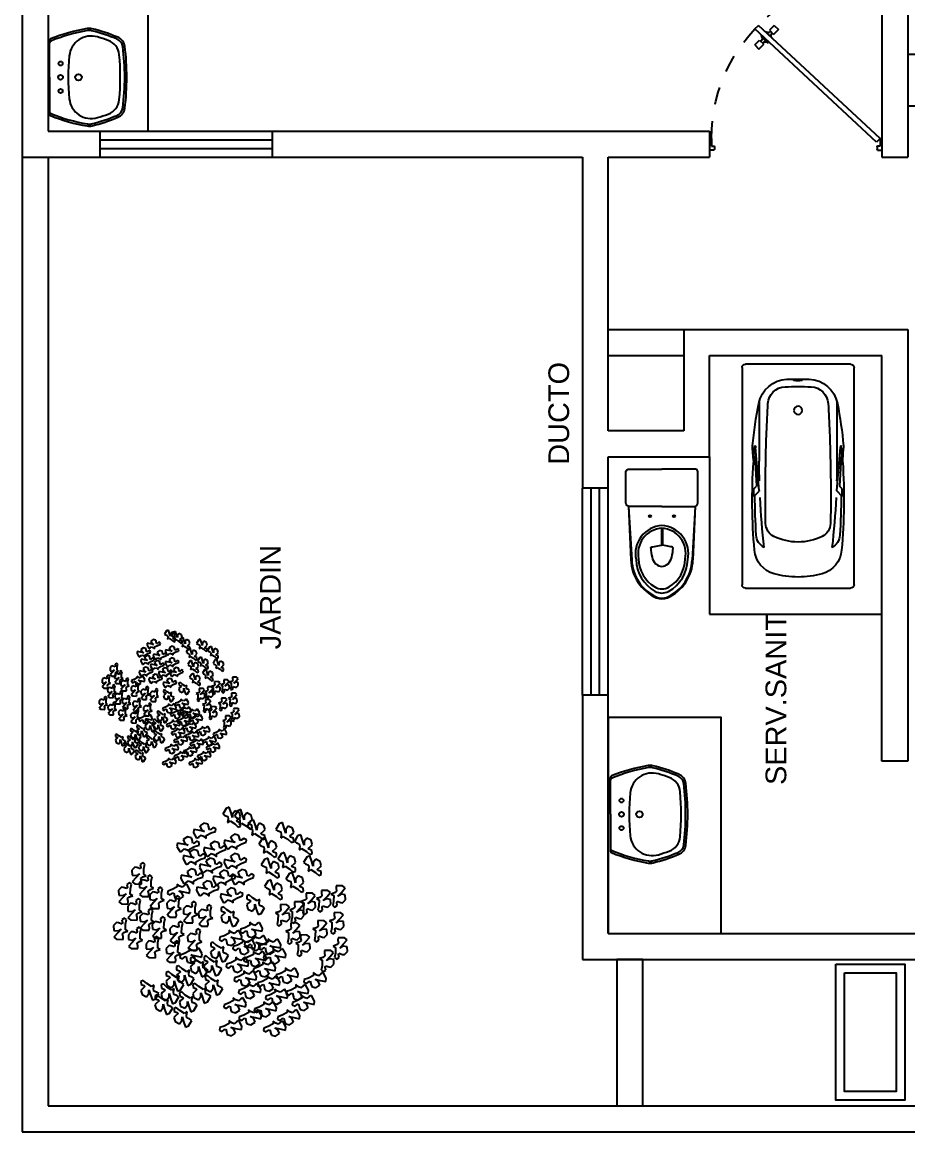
# Model space of a CAD drawing. Header units: inches. Extents: x -370 to 18, y -197 to 199.
# Drawn here: x -13.03 to -7.9, y 36.95 to 43.38 of the extents above; entities that cross this region are included whole.
import ezdxf

# ---------------------------------------------------------------- set-up
doc = ezdxf.new("R2010")
doc.units = ezdxf.units.IN
doc.header["$MEASUREMENT"] = 0
doc.linetypes.add('RAYITAS', pattern=[0.375, 0.25, -0.125])
for name, color, linetype in [('artefactos', 1, 'Continuous'), ('aux2', 194, 'Continuous'), ('MUEBLES', 7, 'Continuous')]:
    doc.layers.add(name, color=color, linetype=linetype)
doc.styles.get("Standard").update_dxf_attribs({"font": 'arial.ttf'})

# ---------------------------------------------------------------- blocks, each defined once
blk = doc.blocks.new('*U41')
at = {"layer": 'artefactos', "color": 1}
for p, q in [((0.0113, 0.0338), (0.7171, 0.6895)), ((0.0325, 0.0125), (0.7383, 0.6683)), ((0.6248, 0.6892), (0.6007, 0.6651)), ((0.6007, 0.6651), (0.6287, 0.6371)), ((0.6248, 0.6892), (0.6528, 0.6612)), ((0.6528, 0.6612), (0.6287, 0.6371)), ((0.675, 0.6532), (0.6367, 0.6149)), ((0.675, 0.6532), (0.6778, 0.6503)), ((0.7383, 0.6683), (0.7171, 0.6895)), ((0.6367, 0.6149), (0.6396, 0.6121)), ((0.6637, 0.588), (0.6608, 0.5908)), ((0.7019, 0.6262), (0.6637, 0.588)), ((0.7099, 0.604), (0.6858, 0.5799)), ((0.7138, 0.552), (0.6858, 0.5799)), ((0.7019, 0.6262), (0.699, 0.6291)), ((0.7379, 0.5761), (0.7099, 0.604)), ((0.7379, 0.5761), (0.7138, 0.552)), ((0, 0.0308), (0, -0.0308)), ((0.0083, 0.0338), (0.003, 0.0338)), ((0.0113, 0.0338), (0.0325, 0.0125)), ((0.0113, 0.0308), (0.0113, -0.0112)), ((0.9887, 0.0308), (0.9887, -0.0112)), ((0.9917, 0.0338), (0.997, 0.0338)), ((1, 0.0308), (1, -0.0308)), ((0.0252, -0.0338), (0.003, -0.0338)), ((0.0113, -0.0112), (0.0252, -0.0112)), ((0.0282, -0.0142), (0.0282, -0.0308)), ((0.9718, -0.0142), (0.9718, -0.0308)), ((0.9887, -0.0112), (0.9748, -0.0112)), ((0.9748, -0.0338), (0.997, -0.0338))]:
    blk.add_line(p, q, dxfattribs=at)
at = {"layer": 'artefactos', "color": 1, "linetype": 'RAYITAS', "ltscale": 0.15}
blk.add_arc((0.0613, 0.0338), 0.9279, 0, 53.32906, dxfattribs=at)
at = {"layer": 'artefactos', "color": 1}
for centre, radius, start, end in [((0.6244, 0.6291), 0.0188, 310.96801, 53.15744), ((0.6608, 0.6655), 0.0188, 216.84256, 319.03199), ((0.6778, 0.5757), 0.0188, 36.84256, 139.03199), ((0.7142, 0.6121), 0.0188, 130.96801, 233.15744), ((0.003, 0.0308), 0.003, 90, 180), ((0.0083, 0.0308), 0.003, 0, 90), ((0.9917, 0.0308), 0.003, 90, 180), ((0.997, 0.0308), 0.003, 0, 90), ((0.003, -0.0308), 0.003, 180, 270), ((0.0252, -0.0142), 0.003, 0, 90), ((0.0252, -0.0308), 0.003, 270, 0), ((0.9748, -0.0142), 0.003, 90, 180), ((0.9748, -0.0308), 0.003, 180, 270), ((0.997, -0.0308), 0.003, 270, 0)]:
    blk.add_arc(centre, radius, start, end, dxfattribs=at)
blk = doc.blocks.new('AQ-L1')
at = {"layer": 'artefactos'}
for q in [(-0.2669, 0), (0.2669, 0)]:
    blk.add_line((0, 0), q, dxfattribs=at)
for centre, radius, start, end in [((0.928, -0.4927), 1.3, 158.08733, 170.26097), ((-0.2669, -0.012), 0.012, 90, 158.08733), ((0.2669, -0.012), 0.012, 21.91267, 90), ((-0.928, -0.4927), 1.3, 9.73903, 21.91267), ((-0.1392, -0.3023), 0.16, 95.96302, 196.32603), ((0, -1.635), 1.5, 84.03698, 95.96302), ((0.1392, -0.3023), 0.16, 343.67397, 84.03698), ((-0.2675, -0.2875), 0.087, 170.26097, 193.95248), ((0.9097, 0.005), 1.3, 193.95248, 202.6779), ((-0.9097, 0.005), 1.3, 337.3221, 346.04752), ((0.2675, -0.2875), 0.087, 346.04752, 9.73903), ((0.9097, 0.005), 1.253, 196.32603, 200.11007), ((-0.9097, 0.005), 1.253, 339.88993, 343.67397), ((-0.1523, -0.3839), 0.122, 200.11007, 264.64104), ((0.1523, -0.3839), 0.122, 275.35896, 339.88993), ((-0.2141, -0.4646), 0.082, 202.6779, 262.84066), ((0, 1.24), 1.8, 262.84066, 277.15934), ((0, 1.24), 1.753, 264.64104, 275.35896), ((0.2141, -0.4646), 0.082, 277.15934, 337.3221)]:
    blk.add_arc(centre, radius, start, end, dxfattribs=at)
at = {"layer": 'aux2', "linetype": 'Continuous'}
for centre, radius in [((-0.1, -0.08), 0.015), ((0, -0.08), 0.0175), ((0.1, -0.08), 0.015), ((0, -0.21), 0.023)]:
    blk.add_circle(centre, radius, dxfattribs=at)
for centre, radius, start, end in [((-0.2487, -0.015), 0.015, 90, 157.90644), ((0.2487, -0.015), 0.015, 22.09356, 90), ((0.928, -0.4927), 1.285, 157.90644, 170.26097), ((-0.928, -0.4927), 1.285, 9.73903, 22.09356), ((-0.2675, -0.2875), 0.072, 170.26097, 193.95248), ((0.9097, 0.005), 1.285, 193.769, 202.6779), ((-0.9097, 0.005), 1.285, 337.3221, 346.04752), ((0.2675, -0.2875), 0.072, 346.04752, 9.73903), ((-0.2141, -0.4646), 0.067, 202.6779, 262.84066), ((0, 1.24), 1.785, 262.84066, 277.15934), ((0.2141, -0.4646), 0.067, 277.15934, 337.3221)]:
    blk.add_arc(centre, radius, start, end, dxfattribs=at)
blk = doc.blocks.new('BRANCHS', base_point=(1.4853, 0.588))
for p, q in [((1.5146, 0.6522), (1.4864, 0.6366)), ((1.4864, 0.6366), (1.4921, 0.6254)), ((1.4921, 0.6254), (1.5019, 0.6135)), ((1.5313, 0.6501), (1.5146, 0.6522)), ((1.5199, 0.5964), (1.5255, 0.6211)), ((1.5255, 0.6211), (1.5313, 0.6501)), ((1.5487, 0.6203), (1.5292, 0.6122)), ((1.5622, 0.5996), (1.5487, 0.6203)), ((1.4971, 0.6014), (1.4858, 0.588)), ((1.4858, 0.588), (1.5005, 0.5883)), ((1.5019, 0.6135), (1.4971, 0.6014)), ((1.5005, 0.5883), (1.5139, 0.5633)), ((1.5139, 0.5633), (1.5211, 0.5412)), ((1.5292, 0.6122), (1.5199, 0.5964)), ((1.5291, 0.572), (1.5482, 0.5759)), ((1.5308, 0.5654), (1.5291, 0.572)), ((1.5407, 0.5536), (1.5308, 0.5654)), ((1.5482, 0.5759), (1.5568, 0.5791)), ((1.5568, 0.5791), (1.5622, 0.5996)), ((1.5211, 0.5412), (1.5336, 0.5396)), ((1.5336, 0.5396), (1.5407, 0.5536))]:
    blk.add_line(p, q)
blk = doc.blocks.new('A$C26DE234E')
at = {"xscale": 3, "yscale": 3, "zscale": 3}
for p, rotation in [((1.587, 3.314), 60.00000000000001), ((2.122, 3.24), 60.00000000000001), ((1.449, 3.092), 60.00000000000001), ((1.88, 3.102), 60.00000000000001), ((0.774, 2.92), 120), ((1.725, 2.917), 60.00000000000001), ((2.234, 2.926), 60.00000000000001), ((2.424, 3.037), 60.00000000000001), ((1.311, 2.825), 60.00000000000001), ((1.604, 2.732), 60.00000000000001), ((2.053, 2.769), 60.00000000000001), ((0.558, 2.708), 120), ((0.722, 2.615), 120), ((0.368, 2.421), 120), ((0.912, 2.541), 120), ((1.242, 2.52), 60.00000000000001), ((1.535, 2.464), 60.00000000000001), ((1.923, 2.51), 60.00000000000001), ((2.3, 2.573), 180), ((0.601, 2.338), 120), ((0.998, 2.384), 120), ((1.334, 2.388), 180), ((1.837, 2.261), 60.00000000000001), ((0.731, 2.135), 120), ((1.127, 2.172), 120), ((1.423, 2.196), 60.00000000000001), ((0.851, 1.95), 120), ((1.145, 1.968), 120), ((1.785, 2.03), 60.00000000000001), ((1.352, 1.867), 120), ((0.239, 1.787), 180), ((0.584, 1.723), 180), ((1.602, 1.787), 180), ((1.886, 1.71), 120), ((3.228, 1.812), 299.9999999999999), ((0.989, 1.566), 180), ((1.196, 1.686), 180), ((1.464, 1.584), 180), ((3.194, 1.637), 299.9999999999999), ((0.403, 1.492), 180), ((0.8, 1.501), 180), ((1.283, 1.418), 180), ((1.524, 1.408), 180), ((1.723, 1.473), 180), ((2.067, 1.322), 120), ((3.039, 1.443), 299.9999999999999), ((0.524, 1.261), 180), ((0.912, 1.214), 180), ((1.127, 1.279), 180), ((1.472, 1.196), 180), ((2.771, 1.267), 299.9999999999999), ((0.231, 1.122), 180), ((0.714, 1.094), 180), ((1.326, 1.122), 180), ((2.133, 1.184), 299.9999999999999), ((2.461, 1.23), 299.9999999999999), ((0.403, 0.91), 180), ((1.033, 0.937), 180), ((1.863, 1.086), 240), ((2.547, 0.981), 299.9999999999999), ((2.996, 1.009), 299.9999999999999), ((0.782, 0.78), 180), ((1.406, 0.781), 240), ((1.587, 0.929), 240), ((1.906, 0.873), 240), ((2.245, 0.861), 299.9999999999999), ((0.619, 0.688), 180), ((2.036, 0.698), 240), ((2.495, 0.593), 299.9999999999999), ((2.814, 0.731), 299.9999999999999), ((0.964, 0.512), 180), ((1.622, 0.522), 240), ((2.079, 0.467), 240), ((1.173, 0.42), 240), ((1.743, 0.273), 240), ((1.363, 0.217), 240), ((2.148, 0.245), 240)]:
    blk.add_blockref('BRANCHS', p, dxfattribs=dict(at, rotation=rotation))
for p in [(2.297, 2.326), (2.78, 2.382), (2.59, 2.289), (2.116, 2.086), (2.461, 2.04), (2.987, 2.132), (2.28, 1.837), (2.711, 1.975), (2.012, 1.726), (2.53, 1.67), (2.823, 1.67), (2.288, 1.559)]:
    blk.add_blockref('BRANCHS', p, dxfattribs=at)
blk = doc.blocks.new('BC-P3')
at = {"color": 1}
for p, q in [((-0.352, 0), (0.352, 0)), ((-0.375, -1.477), (-0.375, -0.023)), ((0.375, -0.023), (0.375, -1.477)), ((-0.26, -0.2499), (-0.26, -0.65)), ((0.26, -0.2499), (0.26, -0.65)), ((-0.2989, -0.646), (-0.3045, -0.5624)), ((-0.2953, -0.6154), (-0.2892, -0.5454)), ((-0.2892, -0.5454), (-0.2878, -0.546)), ((-0.2596, -0.8467), (-0.2848, -0.5585)), ((0.2596, -0.8467), (0.2848, -0.5585)), ((0.2892, -0.5454), (0.2878, -0.546)), ((0.2953, -0.6154), (0.2892, -0.5454)), ((0.2989, -0.646), (0.3045, -0.5624)), ((-0.2953, -0.6154), (-0.2899, -0.6208)), ((-0.2893, -0.622), (-0.2783, -0.8155)), ((0.2893, -0.622), (0.2783, -0.8155)), ((0.2953, -0.6154), (0.2899, -0.6208)), ((-0.2953, -0.8354), (-0.28, -0.8201)), ((-0.2953, -0.8854), (-0.2953, -0.8354)), ((-0.2953, -0.8854), (-0.2613, -0.8514)), ((0.2953, -0.8854), (0.2613, -0.8514)), ((0.2953, -0.8354), (0.28, -0.8201)), ((0.2953, -0.8854), (0.2953, -0.8354)), ((0.352, -1.5), (-0.352, -1.5))]:
    blk.add_line(p, q, dxfattribs=at)
blk.add_lwpolyline([(-0.0257, -0.1082, 0.338364), (-0.0251, -0.1089, 0.038384), (-0.0177, -0.1104, 0.0164), (-0.0096, -0.111, 0.011665), (0.0018, -0.1113, 0.011665), (0.0131, -0.111, 0.0164), (0.0212, -0.1104, 0.038384), (0.0287, -0.1089, 0.338364), (0.0293, -0.1082, 0.338364), (0.0287, -0.1074, 0.038384), (0.0212, -0.106, 0.0164), (0.0131, -0.1053, 0.011665), (0.0018, -0.1051, 0.011665), (-0.0096, -0.1053, 0.0164), (-0.0177, -0.106, 0.038384), (-0.0251, -0.1074, 0.338364)], format="xyb", close=True, dxfattribs=at)
blk.add_circle((0, -0.31), 0.0275, dxfattribs=at)
for centre, radius, start, end in [((-0.352, -0.023), 0.023, 90, 180), ((0.352, -0.023), 0.023, 0, 90), ((-0.0667, -0.3012), 0.2, 92.12388, 168.98385), ((0, -2.1), 2, 90, 92.12388), ((0, -2.1), 2, 87.87612, 90), ((0.0667, -0.3012), 0.2, 11.01615, 87.87612), ((-0.0815, -0.2718), 0.12, 92.55385, 176.46704), ((0, -2.1), 1.95, 90, 92.55385), ((0, -2.1), 1.95, 87.44615, 90), ((0.0815, -0.2718), 0.12, 3.53296, 87.44615), ((2.6769, -0.8354), 2.9952, 168.98385, 174.45872), ((7.9619, -0.7684), 8.1788, 176.46704, 179.17039), ((-7.9619, -0.7684), 8.1788, 0.82961, 3.53296), ((-2.6769, -0.8354), 2.9952, 5.54128, 11.01615), ((-0.2047, -0.5558), 0.1, 174.45872, 183.78321), ((-0.2885, -0.5478), 0.002, 12.28041, 69.25291), ((-0.3843, -0.5687), 0.1, 4.12515, 12.28041), ((0.3843, -0.5687), 0.1, 167.71959, 175.87485), ((0.2885, -0.5478), 0.002, 110.74709, 167.71959), ((0.2047, -0.5558), 0.1, 356.21679, 5.54128), ((3.6679, -0.9028), 3.9744, 176.4609, 184.94181), ((-0.3887, -0.6519), 0.09, 356.4609, 3.78321), ((-0.2913, -0.6222), 0.002, 5, 45.7989), ((4.7424, -0.6539), 5.0024, 179.95577, 181.46375), ((8.359, -0.8804), 8.5781, 178.46078, 181.23964), ((-8.359, -0.8804), 8.5781, 358.76036, 1.53922), ((-4.7424, -0.6539), 5.0024, 358.53625, 0.04423), ((0.2913, -0.6222), 0.002, 134.2011, 175), ((-3.6679, -0.9028), 3.9744, 355.05819, 3.5391), ((0.3887, -0.6519), 0.09, 176.21679, 183.5391), ((-0.2843, -0.8159), 0.006, 315, 3.25052), ((0.2843, -0.8159), 0.006, 176.74948, 225), ((4.3506, -0.8512), 4.6397, 180.34512, 183.62539), ((-0.2655, -0.8472), 0.006, 315, 5), ((0.2655, -0.8472), 0.006, 175, 225), ((-4.3506, -0.8512), 4.6397, 356.37461, 359.65488), ((4.7424, -0.6539), 5.0024, 182.73477, 186.58735), ((-4.7424, -0.6539), 5.0024, 353.41265, 357.26523), ((-0.1171, -1.0638), 0.1, 181.23964, 243.87909), ((0.1171, -1.0638), 0.1, 296.12091, 358.76036), ((-0.1799, -1.1395), 0.1, 182.91722, 241.94627), ((0, -0.825), 0.366, 243.87909, 270), ((0, -0.825), 0.366, 270, 296.12091), ((0.1799, -1.1395), 0.1, 298.05373, 357.08278), ((-0.1124, -1.2297), 0.18, 184.94181, 254.47903), ((0.1124, -1.2297), 0.18, 285.52097, 355.05819), ((0, -0.825), 0.6, 254.47903, 270), ((0, -0.825), 0.6, 270, 285.52097), ((-0.352, -1.477), 0.023, 180, 270), ((0.352, -1.477), 0.023, 270, 0)]:
    blk.add_arc(centre, radius, start, end, dxfattribs=at)
blk = doc.blocks.new('wc2_pl')
at = {"layer": 'artefactos', "color": 1}
for p, q in [((0.2147, 0.1938), (0.5252, 0.1797)), ((0.2147, -0.1938), (0.5252, -0.1797))]:
    blk.add_line(p, q, dxfattribs=at)
for points in [[(0.2152, 0), (0.2152, 0.1885, 0.446711), (0.195, 0.2085), (0.013, 0.2085, 0.386671), (0, 0.1951), (0, 0.1885), (0, 0)], [(0.2152, 0), (0.2152, -0.1885, -0.446711), (0.195, -0.2085), (0.013, -0.2085, -0.386671), (0, -0.1951), (0, -0.1885), (0, 0)]]:
    blk.add_lwpolyline(points, format="xyb", dxfattribs=at)
for centre, radius, start, end in [((0.4885, -0.0086), 0.1471, 77.6053, 176.63277), ((0.5166, -0.0593), 0.1941, 31.33369, 88.96854), ((0.5184, -0.0683), 0.2481, 23.9826, 88.43985), ((0.6141, 0), 0.08, 328.64924, 31.35076), ((0.672, 0), 0.08, 336.0174, 23.9826), ((0.4885, 0.0086), 0.1471, 183.36723, 282.3947), ((0.5157, 0.0602), 0.1954, 271.29832, 328.57015), ((0.5184, 0.0683), 0.2481, 271.56015, 336.0174)]:
    blk.add_arc(centre, radius, start, end, dxfattribs=at)
at = {"layer": 'aux2', "color": 1, "linetype": 'Continuous'}
for p, q in [((0.217, 0.1935), (0.5249, 0.1747)), ((0.3419, 0.003), (0.4391, 0.003)), ((0.3419, -0.003), (0.4391, -0.003)), ((0.217, -0.1935), (0.5249, -0.1747))]:
    blk.add_line(p, q, dxfattribs=at)
for points in [[(0.4567, 0.065), (0.4543, 0.0637), (0.4519, 0.0619), (0.4498, 0.0577), (0.4489, 0.0523), (0.4439, 0.0244), (0.4403, 0.0041), (0.4393, 0.0032), (0.4386, 0.0026), (0.438, 0.0018), (0.4376, 0)], [(0.4567, -0.065), (0.4543, -0.0637), (0.4519, -0.0619), (0.4498, -0.0577), (0.4489, -0.0523), (0.4439, -0.0244), (0.4403, -0.0041), (0.4393, -0.0032), (0.4386, -0.0026), (0.438, -0.0018), (0.4376, 0)]]:
    blk.add_lwpolyline(points, dxfattribs=at)
for centre in [(0.2719, 0.0697), (0.2719, -0.0697)]:
    blk.add_circle(centre, 0.0065, dxfattribs=at)
for centre, radius, start, end in [((0.4885, -0.0086), 0.1621, 77.6053, 176.94461), ((0.5203, -0.0639), 0.2136, 28.55977, 89.18982), ((0.518, -0.0705), 0.2453, 25.258, 88.39968), ((0.453, -0.1382), 0.2032, 73.92986, 88.93749), ((0.491, -0.0227), 0.0819, 44.47908, 77.11129), ((0.4917, -0.0109), 0.0735, 8.55235, 39.04241), ((0.4917, 0.0109), 0.0735, 320.95759, 351.44765), ((0.6377, 0), 0.08, 331.44023, 28.55977), ((0.6675, 0), 0.08, 334.742, 25.258), ((0.4885, 0.0086), 0.1621, 183.05539, 282.3947), ((0.453, 0.1382), 0.2032, 271.06251, 286.07014), ((0.491, 0.0227), 0.0819, 282.88871, 315.52092), ((0.5203, 0.0639), 0.2136, 270.81018, 331.44023), ((0.518, 0.0705), 0.2453, 271.60032, 334.742)]:
    blk.add_arc(centre, radius, start, end, dxfattribs=at)

msp = doc.modelspace()

# ---------------------------------------------------------------- linework, layer by layer
at = {"color": 5}
for p, q in [((-13.03478, 45.94745), (-13.03478, 42.60021)), ((-12.88478, 45.79745), (-12.88478, 42.75021)), ((-8.04702, 45.79745), (-8.04702, 42.60021)), ((-7.89702, 45.79745), (-7.89702, 42.60021)), ((-12.88478, 42.75021), (-12.58478, 42.75021)), ((-12.58478, 42.75021), (-12.58478, 42.60021)), ((-11.58478, 42.75021), (-9.04702, 42.75021)), ((-11.58478, 42.75021), (-11.58478, 42.60021)), ((-9.04702, 42.75021), (-9.04702, 42.60021)), ((-13.03478, 42.60021), (-12.58478, 42.60021)), ((-11.58478, 42.60021), (-9.78478, 42.60021)), ((-9.78478, 42.60021), (-9.78478, 40.67995)), ((-9.63478, 42.60021), (-9.04702, 42.60021)), ((-9.63478, 41.01244), (-9.63478, 42.60021)), ((-8.04702, 42.60021), (-7.89702, 42.60021)), ((-9.19702, 41.60021), (-9.19702, 41.01244)), ((-9.19702, 41.60021), (-7.89702, 41.60021)), ((-7.89702, 41.60021), (-7.89702, 39.09745)), ((-9.04702, 40.86244), (-9.04702, 41.45021)), ((-9.04702, 41.45021), (-8.04702, 41.45021)), ((-8.04702, 39.09745), (-8.04702, 41.45021)), ((-9.19702, 41.01244), (-9.63478, 41.01244)), ((-9.63478, 40.86244), (-9.04702, 40.86244)), ((-9.63478, 40.67995), (-9.63478, 40.86244)), ((-9.63478, 40.67995), (-9.78478, 40.67995)), ((-9.63478, 39.47995), (-9.78478, 39.47995)), ((-9.78478, 39.47995), (-9.78478, 37.94745)), ((-9.63478, 38.09745), (-9.63478, 39.47995)), ((-7.89702, 39.09745), (-8.04702, 39.09745)), ((-9.63478, 38.09745), (-6.9159, 38.09745)), ((-9.78478, 37.94745), (-6.9159, 37.94745))]:
    msp.add_line(p, q, dxfattribs=at)
at = {"color": 1}
for p, q in [((-12.30332, 42.75021), (-12.30332, 43.618)), ((-12.58478, 42.75021), (-11.58478, 42.75021)), ((-13.03478, 42.60021), (-13.03478, 36.94745)), ((-12.88478, 42.60021), (-12.88478, 37.09745)), ((-12.58478, 42.60021), (-11.58478, 42.60021)), ((-9.04702, 40.86244), (-9.04702, 39.95036)), ((-9.78478, 39.47995), (-9.78478, 40.67995)), ((-9.63478, 39.47995), (-9.63478, 40.67995)), ((-9.04702, 39.95036), (-8.04702, 39.95036)), ((-12.88478, 37.09745), (4.96522, 37.09745)), ((-13.03478, 36.94745), (4.96522, 36.94745))]:
    msp.add_line(p, q, dxfattribs=at)
at = {"color": 2}
for p, q in [((-7.89702, 43.19745), (-6.89702, 43.19745)), ((-7.89702, 42.89745), (-6.89702, 42.89745)), ((-12.58478, 42.70021), (-11.58478, 42.70021)), ((-12.58478, 42.65021), (-11.58478, 42.65021)), ((-9.63478, 41.60021), (-9.19702, 41.60021)), ((-9.63478, 41.45021), (-9.19702, 41.45021)), ((-9.73478, 39.47995), (-9.73478, 40.67995)), ((-9.68478, 39.47995), (-9.68478, 40.67995))]:
    msp.add_line(p, q, dxfattribs=at)
at = {"layer": 'MUEBLES', "color": 1}
msp.add_lwpolyline([(-9.63478, 38.09745), (-8.97951, 38.09745), (-8.97951, 39.35016), (-9.63478, 39.35016)], close=True, dxfattribs=at)
at = {"layer": 'MUEBLES', "color": 3}
msp.add_lwpolyline([(-9.43478, 37.09745), (-9.43478, 37.94745), (-9.58478, 37.94745), (-9.58478, 37.09745)], dxfattribs=at)
at = {"layer": 'MUEBLES', "color": 8}
for points in [[(-8.31443, 37.91961), (-7.91443, 37.91961), (-7.91443, 37.13064), (-8.31443, 37.13064)], [(-8.26443, 37.86961), (-7.96443, 37.86961), (-7.96443, 37.18064), (-8.26443, 37.18064)]]:
    msp.add_lwpolyline(points, close=True, dxfattribs=at)

# ---------------------------------------------------------------- block references
at = {"layer": 'artefactos', "xscale": -1}
msp.add_blockref('*U41', (-8.04702, 42.67521), dxfattribs=at)
at = {"layer": 'artefactos', "rotation": 90}
for name, p, xscale, yscale, zscale in [('AQ-L1', (-12.87608, 43.06352), 0.8000000000000114, 0.8000000000000114, 0.8000000000000114), ('A$C26DE234E', (-11.77505, 39.06064), 0.2303999999999917, 0.2303999999999917, 0.2303999999999917), ('AQ-L1', (-9.62187, 38.78889), 0.8000000000000114, 0.8000000000000114, 0.8000000000000114), ('A$C26DE234E', (-11.14825, 37.50159), 0.3839999999999861, 0.3839999999999861, 0.3839999999999861)]:
    msp.add_blockref(name, p, dxfattribs=dict(at, xscale=xscale, yscale=yscale, zscale=zscale))
at = {"layer": 'artefactos', "xscale": -0.8666666666666671, "yscale": 0.8666666666666671, "zscale": 0.8666666666666671}
msp.add_blockref('BC-P3', (-8.53368, 41.40002), dxfattribs=at)
at = {"layer": 'artefactos', "rotation": 270}
msp.add_blockref('wc2_pl', (-9.32357, 40.78984), dxfattribs=at)

# ---------------------------------------------------------------- texts
at = {"char_height": 0.12, "attachment_point": 1, "rotation": 90}
for s, insert in [('DUCTO', (-9.98203, 40.81643)), ('JARDIN', (-11.65478, 39.74563)), ('SERV.SANIT', (-8.7221, 38.95891))]:
    msp.add_mtext(s, dxfattribs=dict(at, insert=insert))

doc.saveas('drawing.dxf')
